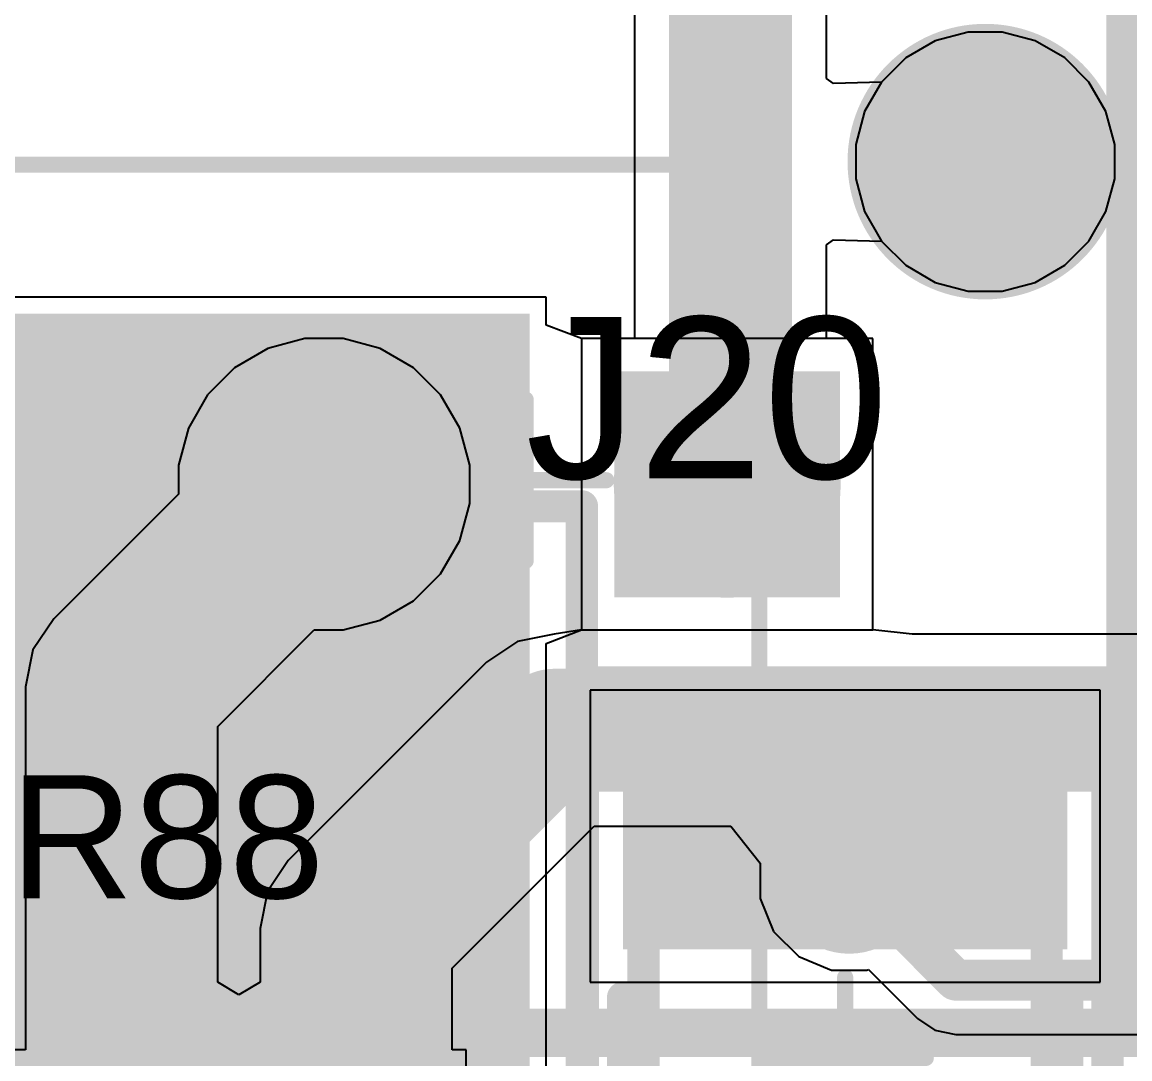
# Model space of a CAD drawing. Header units: inches. Extents: x 2.95 to 6.74, y 1.23 to 4.83.
# Drawn here: x 6.1921 to 6.4625, y 1.6638 to 1.9168 of the extents above; entities that cross this region are included whole.
import ezdxf

# ---------------------------------------------------------------- set-up
doc = ezdxf.new("R2010")
doc.units = ezdxf.units.IN
doc.header["$MEASUREMENT"] = 0
for name, color, linetype in [('Bottom 3D Body', 56, 'Continuous'), ('Bottom Assembly', 56, 'Continuous'), ('Bottom Component Center', 56, 'Continuous'), ('Bottom Courtyard', 56, 'Continuous'), ('Bottom Layer', 5, 'Continuous'), ('Bottom Overlay', 54, 'Continuous'), ('Bottom Paste', 16, 'Continuous'), ('Bottom Solder', 6, 'Continuous'), ('GND', 76, 'Continuous'), ('Mechanical 15', 56, 'Continuous'), ('Multi-Layer', 9, 'Continuous'), ('Pad Holes', 156, 'Continuous'), ('PWR', 16, 'Continuous'), ('Top 3D Body', 56, 'Continuous'), ('Top Assembly', 56, 'Continuous'), ('Top Component Center', 56, 'Continuous'), ('Top Courtyard', 56, 'Continuous'), ('Top Layer', 1, 'Continuous'), ('Top Overlay', 2, 'Continuous'), ('Top Paste', 8, 'Continuous'), ('Top Solder', 216, 'Continuous'), ('Via Holes', 16, 'Continuous')]:
    doc.layers.add(name, color=color, linetype=linetype)
doc.styles.add('Arial', font='', dxfattribs={"height": 0.2})
doc.styles.get('Arial').set_extended_font_data('Arial')

# ---------------------------------------------------------------- blocks, each defined once
blk = doc.blocks.new('FP_ESR03_IPC_B_18')
at = {"layer": 'Top Layer'}
for points in [[(-0.04748, 0.01796), (-0.00976, 0.01796), (-0.00976, -0.01796), (-0.04748, -0.01796)], [(0.00976, 0.01796), (0.04748, 0.01796), (0.04748, -0.01796), (0.00976, -0.01796)]]:
    blk.add_hatch(color=1, dxfattribs=at).paths.add_polyline_path(points)
at = {"layer": 'Top Paste'}
for points in [[(-0.04748, 0.01796), (-0.00976, 0.01796), (-0.00976, -0.01796), (-0.04748, -0.01796)], [(0.00976, 0.01796), (0.04748, 0.01796), (0.04748, -0.01796), (0.00976, -0.01796)]]:
    blk.add_hatch(color=8, dxfattribs=at).paths.add_polyline_path(points)
at = {"layer": 'Top Solder'}
for points in [[(-0.04748, 0.01796), (-0.00976, 0.01796), (-0.00976, -0.01796), (-0.04748, -0.01796)], [(0.00976, 0.01796), (0.04748, 0.01796), (0.04748, -0.01796), (0.00976, -0.01796)]]:
    blk.add_hatch(color=216, dxfattribs=at).paths.add_polyline_path(points)
at = {"layer": 'Top 3D Body'}
for points in [[(0.0315, 0.01575, 0.00787, 0.00787, 0), (-0.0315, 0.01575, 0.00787, 0.00787, 0)], [(-0.0315, 0.01575, 0.00787, 0.00787, 0), (-0.0315, -0.01575, 0.00787, 0.00787, 0)], [(0.0315, 0.01575, 0.00787, 0.00787, 0), (0.0315, -0.01575, 0.00787, 0.00787, 0)], [(0.0315, -0.01575, 0.00787, 0.00787, 0), (-0.0315, -0.01575, 0.00787, 0.00787, 0)]]:
    blk.add_lwpolyline(points, format="xyseb", dxfattribs=at)
for points in [[(-0.03346, 0.01575, 0.00394, 0.00394, 1), (-0.02953, 0.01575, 0.00394, 0.00394, 1)], [(-0.03346, 0.01575, 0.00394, 0.00394, 1), (-0.02953, 0.01575, 0.00394, 0.00394, 1)], [(0.02953, 0.01575, 0.00394, 0.00394, 1), (0.03346, 0.01575, 0.00394, 0.00394, 1)], [(0.02953, 0.01575, 0.00394, 0.00394, 1), (0.03346, 0.01575, 0.00394, 0.00394, 1)], [(-0.03346, -0.01575, 0.00394, 0.00394, 1), (-0.02953, -0.01575, 0.00394, 0.00394, 1)], [(-0.03346, -0.01575, 0.00394, 0.00394, 1), (-0.02953, -0.01575, 0.00394, 0.00394, 1)], [(0.02953, -0.01575, 0.00394, 0.00394, 1), (0.03346, -0.01575, 0.00394, 0.00394, 1)], [(0.02953, -0.01575, 0.00394, 0.00394, 1), (0.03346, -0.01575, 0.00394, 0.00394, 1)]]:
    blk.add_lwpolyline(points, format="xyseb", close=True, dxfattribs=at)
at = {"layer": 'Top Assembly'}
for points in [[(0.05733, 0.0278, 0.00787, 0.00787, 0), (-0.05733, 0.0278, 0.00787, 0.00787, 0)], [(-0.05733, 0.0278, 0.00787, 0.00787, 0), (-0.05733, -0.0278, 0.00787, 0.00787, 0)], [(0.05733, 0.0278, 0.00787, 0.00787, 0), (0.05733, -0.0278, 0.00787, 0.00787, 0)], [(0.05733, -0.0278, 0.00787, 0.00787, 0), (-0.05733, -0.0278, 0.00787, 0.00787, 0)]]:
    blk.add_lwpolyline(points, format="xyseb", dxfattribs=at)
for points in [[(-0.05929, 0.0278, 0.00394, 0.00394, 1), (-0.05536, 0.0278, 0.00394, 0.00394, 1)], [(-0.05929, 0.0278, 0.00394, 0.00394, 1), (-0.05536, 0.0278, 0.00394, 0.00394, 1)], [(0.05536, 0.0278, 0.00394, 0.00394, 1), (0.05929, 0.0278, 0.00394, 0.00394, 1)], [(0.05536, 0.0278, 0.00394, 0.00394, 1), (0.05929, 0.0278, 0.00394, 0.00394, 1)], [(-0.05929, -0.0278, 0.00394, 0.00394, 1), (-0.05536, -0.0278, 0.00394, 0.00394, 1)], [(-0.05929, -0.0278, 0.00394, 0.00394, 1), (-0.05536, -0.0278, 0.00394, 0.00394, 1)], [(0.05536, -0.0278, 0.00394, 0.00394, 1), (0.05929, -0.0278, 0.00394, 0.00394, 1)], [(0.05536, -0.0278, 0.00394, 0.00394, 1), (0.05929, -0.0278, 0.00394, 0.00394, 1)]]:
    blk.add_lwpolyline(points, format="xyseb", close=True, dxfattribs=at)
at = {"layer": 'Top Component Center'}
for points in [[(0, 0.01969, 0.00394, 0.00394, 0), (0, -0.01969, 0.00394, 0.00394, 0)], [(0.01969, 0, 0.00394, 0.00394, 0), (-0.01969, 0, 0.00394, 0.00394, 0)]]:
    blk.add_lwpolyline(points, format="xyseb", dxfattribs=at)
for points in [[(-0.00098, 0.01969, 0.00197, 0.00197, 1), (0.00098, 0.01969, 0.00197, 0.00197, 1)], [(-0.02067, 0, 0.00197, 0.00197, 1), (-0.0187, 0, 0.00197, 0.00197, 1)], [(0.0187, 0, 0.00197, 0.00197, 1), (0.02067, 0, 0.00197, 0.00197, 1)], [(-0.00098, -0.01969, 0.00197, 0.00197, 1), (0.00098, -0.01969, 0.00197, 0.00197, 1)]]:
    blk.add_lwpolyline(points, format="xyseb", close=True, dxfattribs=at)
at = {"layer": 'Top Courtyard'}
for points in [[(0.05733, 0.0278, 0.00787, 0.00787, 0), (-0.05733, 0.0278, 0.00787, 0.00787, 0)], [(-0.05733, 0.0278, 0.00787, 0.00787, 0), (-0.05733, -0.0278, 0.00787, 0.00787, 0)], [(0.05733, 0.0278, 0.00787, 0.00787, 0), (0.05733, -0.0278, 0.00787, 0.00787, 0)], [(0.05733, -0.0278, 0.00787, 0.00787, 0), (-0.05733, -0.0278, 0.00787, 0.00787, 0)]]:
    blk.add_lwpolyline(points, format="xyseb", dxfattribs=at)
for points in [[(-0.05929, 0.0278, 0.00394, 0.00394, 1), (-0.05536, 0.0278, 0.00394, 0.00394, 1)], [(-0.05929, 0.0278, 0.00394, 0.00394, 1), (-0.05536, 0.0278, 0.00394, 0.00394, 1)], [(0.05536, 0.0278, 0.00394, 0.00394, 1), (0.05929, 0.0278, 0.00394, 0.00394, 1)], [(0.05536, 0.0278, 0.00394, 0.00394, 1), (0.05929, 0.0278, 0.00394, 0.00394, 1)], [(-0.05929, -0.0278, 0.00394, 0.00394, 1), (-0.05536, -0.0278, 0.00394, 0.00394, 1)], [(-0.05929, -0.0278, 0.00394, 0.00394, 1), (-0.05536, -0.0278, 0.00394, 0.00394, 1)], [(0.05536, -0.0278, 0.00394, 0.00394, 1), (0.05929, -0.0278, 0.00394, 0.00394, 1)], [(0.05536, -0.0278, 0.00394, 0.00394, 1), (0.05929, -0.0278, 0.00394, 0.00394, 1)]]:
    blk.add_lwpolyline(points, format="xyseb", close=True, dxfattribs=at)
at = {"layer": 'Top Overlay'}
for points in [[(0.04748, 0.0337, 0.00787, 0.00787, 0), (-0.04748, 0.0337, 0.00787, 0.00787, 0)], [(0.04748, -0.0337, 0.00787, 0.00787, 0), (-0.04748, -0.0337, 0.00787, 0.00787, 0)]]:
    blk.add_lwpolyline(points, format="xyseb", dxfattribs=at)
for points in [[(-0.04945, 0.0337, 0.00394, 0.00394, 1), (-0.04551, 0.0337, 0.00394, 0.00394, 1)], [(0.04551, 0.0337, 0.00394, 0.00394, 1), (0.04945, 0.0337, 0.00394, 0.00394, 1)], [(-0.04945, -0.0337, 0.00394, 0.00394, 1), (-0.04551, -0.0337, 0.00394, 0.00394, 1)], [(0.04551, -0.0337, 0.00394, 0.00394, 1), (0.04945, -0.0337, 0.00394, 0.00394, 1)]]:
    blk.add_lwpolyline(points, format="xyseb", close=True, dxfattribs=at)
at = {"layer": 'Top Assembly', "style": 'Arial'}
blk.add_text('R88', height=0.03937, dxfattribs=at).set_placement((0, 0.00044))
blk = doc.blocks.new('FP_RMCF1210_IPC_B_B_20')
at = {"layer": 'Bottom Layer'}
for points in [[(-0.08179, 0.05423), (-0.02652, 0.05423), (-0.02652, -0.05423), (-0.08179, -0.05423)], [(0.02652, 0.05423), (0.08179, 0.05423), (0.08179, -0.05423), (0.02652, -0.05423)]]:
    blk.add_hatch(color=5, dxfattribs=at).paths.add_polyline_path(points)
at = {"layer": 'Bottom Paste'}
for points in [[(-0.08179, 0.05423), (-0.02652, 0.05423), (-0.02652, -0.05423), (-0.08179, -0.05423)], [(0.02652, 0.05423), (0.08179, 0.05423), (0.08179, -0.05423), (0.02652, -0.05423)]]:
    blk.add_hatch(color=16, dxfattribs=at).paths.add_polyline_path(points)
at = {"layer": 'Bottom Solder'}
for points in [[(-0.08179, 0.05423), (-0.02652, 0.05423), (-0.02652, -0.05423), (-0.08179, -0.05423)], [(0.02652, 0.05423), (0.08179, 0.05423), (0.08179, -0.05423), (0.02652, -0.05423)]]:
    blk.add_hatch(color=6, dxfattribs=at).paths.add_polyline_path(points)
at = {"layer": 'Bottom 3D Body'}
for points in [[(0.06299, 0.04921, 0.00787, 0.00787, 0), (-0.06299, 0.04921, 0.00787, 0.00787, 0)], [(-0.06299, -0.04921, 0.00787, 0.00787, 0), (-0.06299, 0.04921, 0.00787, 0.00787, 0)], [(0.06299, -0.04921, 0.00787, 0.00787, 0), (0.06299, 0.04921, 0.00787, 0.00787, 0)], [(0.06299, -0.04921, 0.00787, 0.00787, 0), (-0.06299, -0.04921, 0.00787, 0.00787, 0)]]:
    blk.add_lwpolyline(points, format="xyseb", dxfattribs=at)
for points in [[(-0.06496, 0.04921, 0.00394, 0.00394, 1), (-0.06102, 0.04921, 0.00394, 0.00394, 1)], [(-0.06496, 0.04921, 0.00394, 0.00394, 1), (-0.06102, 0.04921, 0.00394, 0.00394, 1)], [(0.06102, 0.04921, 0.00394, 0.00394, 1), (0.06496, 0.04921, 0.00394, 0.00394, 1)], [(0.06102, 0.04921, 0.00394, 0.00394, 1), (0.06496, 0.04921, 0.00394, 0.00394, 1)], [(-0.06496, -0.04921, 0.00394, 0.00394, 1), (-0.06102, -0.04921, 0.00394, 0.00394, 1)], [(-0.06496, -0.04921, 0.00394, 0.00394, 1), (-0.06102, -0.04921, 0.00394, 0.00394, 1)], [(0.06102, -0.04921, 0.00394, 0.00394, 1), (0.06496, -0.04921, 0.00394, 0.00394, 1)], [(0.06102, -0.04921, 0.00394, 0.00394, 1), (0.06496, -0.04921, 0.00394, 0.00394, 1)]]:
    blk.add_lwpolyline(points, format="xyseb", close=True, dxfattribs=at)
at = {"layer": 'Bottom Assembly'}
for points in [[(0.09163, 0.06407, 0.00787, 0.00787, 0), (-0.09163, 0.06407, 0.00787, 0.00787, 0)], [(-0.09163, -0.06407, 0.00787, 0.00787, 0), (-0.09163, 0.06407, 0.00787, 0.00787, 0)], [(0.09163, -0.06407, 0.00787, 0.00787, 0), (0.09163, 0.06407, 0.00787, 0.00787, 0)], [(0.09163, -0.06407, 0.00787, 0.00787, 0), (-0.09163, -0.06407, 0.00787, 0.00787, 0)]]:
    blk.add_lwpolyline(points, format="xyseb", dxfattribs=at)
for points in [[(-0.0936, 0.06407, 0.00394, 0.00394, 1), (-0.08966, 0.06407, 0.00394, 0.00394, 1)], [(-0.0936, 0.06407, 0.00394, 0.00394, 1), (-0.08966, 0.06407, 0.00394, 0.00394, 1)], [(0.08966, 0.06407, 0.00394, 0.00394, 1), (0.0936, 0.06407, 0.00394, 0.00394, 1)], [(0.08966, 0.06407, 0.00394, 0.00394, 1), (0.0936, 0.06407, 0.00394, 0.00394, 1)], [(-0.0936, -0.06407, 0.00394, 0.00394, 1), (-0.08966, -0.06407, 0.00394, 0.00394, 1)], [(-0.0936, -0.06407, 0.00394, 0.00394, 1), (-0.08966, -0.06407, 0.00394, 0.00394, 1)], [(0.08966, -0.06407, 0.00394, 0.00394, 1), (0.0936, -0.06407, 0.00394, 0.00394, 1)], [(0.08966, -0.06407, 0.00394, 0.00394, 1), (0.0936, -0.06407, 0.00394, 0.00394, 1)]]:
    blk.add_lwpolyline(points, format="xyseb", close=True, dxfattribs=at)
at = {"layer": 'Bottom Component Center'}
for points in [[(0, -0.01969, 0.00394, 0.00394, 0), (0, 0.01969, 0.00394, 0.00394, 0)], [(0.01969, 0, 0.00394, 0.00394, 0), (-0.01969, 0, 0.00394, 0.00394, 0)]]:
    blk.add_lwpolyline(points, format="xyseb", dxfattribs=at)
for points in [[(-0.00098, 0.01969, 0.00197, 0.00197, 1), (0.00098, 0.01969, 0.00197, 0.00197, 1)], [(-0.02067, 0, 0.00197, 0.00197, 1), (-0.0187, 0, 0.00197, 0.00197, 1)], [(0.0187, 0, 0.00197, 0.00197, 1), (0.02067, 0, 0.00197, 0.00197, 1)], [(-0.00098, -0.01969, 0.00197, 0.00197, 1), (0.00098, -0.01969, 0.00197, 0.00197, 1)]]:
    blk.add_lwpolyline(points, format="xyseb", close=True, dxfattribs=at)
at = {"layer": 'Bottom Courtyard'}
for points in [[(0.09163, 0.06407, 0.00787, 0.00787, 0), (-0.09163, 0.06407, 0.00787, 0.00787, 0)], [(-0.09163, -0.06407, 0.00787, 0.00787, 0), (-0.09163, 0.06407, 0.00787, 0.00787, 0)], [(0.09163, -0.06407, 0.00787, 0.00787, 0), (0.09163, 0.06407, 0.00787, 0.00787, 0)], [(0.09163, -0.06407, 0.00787, 0.00787, 0), (-0.09163, -0.06407, 0.00787, 0.00787, 0)]]:
    blk.add_lwpolyline(points, format="xyseb", dxfattribs=at)
for points in [[(-0.0936, 0.06407, 0.00394, 0.00394, 1), (-0.08966, 0.06407, 0.00394, 0.00394, 1)], [(-0.0936, 0.06407, 0.00394, 0.00394, 1), (-0.08966, 0.06407, 0.00394, 0.00394, 1)], [(0.08966, 0.06407, 0.00394, 0.00394, 1), (0.0936, 0.06407, 0.00394, 0.00394, 1)], [(0.08966, 0.06407, 0.00394, 0.00394, 1), (0.0936, 0.06407, 0.00394, 0.00394, 1)], [(-0.0936, -0.06407, 0.00394, 0.00394, 1), (-0.08966, -0.06407, 0.00394, 0.00394, 1)], [(-0.0936, -0.06407, 0.00394, 0.00394, 1), (-0.08966, -0.06407, 0.00394, 0.00394, 1)], [(0.08966, -0.06407, 0.00394, 0.00394, 1), (0.0936, -0.06407, 0.00394, 0.00394, 1)], [(0.08966, -0.06407, 0.00394, 0.00394, 1), (0.0936, -0.06407, 0.00394, 0.00394, 1)]]:
    blk.add_lwpolyline(points, format="xyseb", close=True, dxfattribs=at)
at = {"layer": 'Bottom Overlay'}
for points in [[(0.01471, 0.05423, 0.00787, 0.00787, 0), (-0.01471, 0.05423, 0.00787, 0.00787, 0)], [(0.01471, -0.05423, 0.00787, 0.00787, 0), (-0.01471, -0.05423, 0.00787, 0.00787, 0)]]:
    blk.add_lwpolyline(points, format="xyseb", dxfattribs=at)
for points in [[(-0.01668, 0.05423, 0.00394, 0.00394, 1), (-0.01275, 0.05423, 0.00394, 0.00394, 1)], [(0.01275, 0.05423, 0.00394, 0.00394, 1), (0.01668, 0.05423, 0.00394, 0.00394, 1)], [(-0.01668, -0.05423, 0.00394, 0.00394, 1), (-0.01275, -0.05423, 0.00394, 0.00394, 1)], [(0.01275, -0.05423, 0.00394, 0.00394, 1), (0.01668, -0.05423, 0.00394, 0.00394, 1)]]:
    blk.add_lwpolyline(points, format="xyseb", close=True, dxfattribs=at)
blk = doc.blocks.new('SQD30N0520L_GE3_B_89')
at = {"layer": 'Bottom Layer'}
blk.add_hatch(color=5, dxfattribs=at).paths.add_polyline_path([(0.11201, -0.17669), (0.11201, -0.42), (-0.11201, -0.42), (-0.11201, -0.17669)])
at = {"layer": 'Bottom Paste'}
blk.add_hatch(color=16, dxfattribs=at).paths.add_polyline_path([(0.11201, -0.17669), (0.11201, -0.42), (-0.11201, -0.42), (-0.11201, -0.17669)])
at = {"layer": 'Bottom Solder'}
blk.add_hatch(color=6, dxfattribs=at).paths.add_polyline_path([(0.11601, -0.17269), (0.11601, -0.424), (-0.11601, -0.424), (-0.11601, -0.17269)])
at = {"layer": 'Bottom 3D Body'}
for points in [[(-0.12874, -0.13701, 0.00787, 0.00787, 0), (-0.12874, -0.37697, 0.00787, 0.00787, 0)], [(0.12874, -0.37697, 0.00787, 0.00787, 0), (-0.12874, -0.37697, 0.00787, 0.00787, 0)]]:
    blk.add_lwpolyline(points, format="xyseb", dxfattribs=at)
blk.add_lwpolyline([(-0.13071, -0.37697, 0.00394, 0.00394, 1), (-0.12677, -0.37697, 0.00394, 0.00394, 1)], format="xyseb", close=True, dxfattribs=at)
blk.add_lwpolyline([(-0.13071, -0.37697, 0.00394, 0.00394, 1), (-0.12677, -0.37697, 0.00394, 0.00394, 1)], format="xyseb", close=True, dxfattribs=at)
at = {"layer": 'Mechanical 15'}
for points in [[(-0.17205, 0.08346, 0.00394, 0.00394, 0), (-0.17205, -0.46035, 0.00394, 0.00394, 0)], [(0.17205, -0.46035, 0.00394, 0.00394, 0), (-0.17205, -0.46035, 0.00394, 0.00394, 0)]]:
    blk.add_lwpolyline(points, format="xyseb", dxfattribs=at)
blk.add_lwpolyline([(-0.17303, -0.46035, 0.00197, 0.00197, 1), (-0.17106, -0.46035, 0.00197, 0.00197, 1)], format="xyseb", close=True, dxfattribs=at)
blk.add_lwpolyline([(-0.17303, -0.46035, 0.00197, 0.00197, 1), (-0.17106, -0.46035, 0.00197, 0.00197, 1)], format="xyseb", close=True, dxfattribs=at)
blk = doc.blocks.new('FP_BH2B_XH_2_LF_SN_MFG_95')
at = {"layer": 'Bottom Layer'}
h = blk.add_hatch(color=5, dxfattribs=at)
edge = h.paths.add_edge_path()
edge.add_arc((0.1122, 0.07776), 0.02362, 0, 360)
h = blk.add_hatch(color=5, dxfattribs=at)
edge = h.paths.add_edge_path()
edge.add_arc((-0.04921, -0.00098), 0.02756, 0, 360)
blk.add_hatch(color=5, dxfattribs=at).paths.add_polyline_path([(0.02165, 0.02657), (0.07677, 0.02657), (0.07677, -0.02854), (0.02165, -0.02854)])
at = {"layer": 'Bottom Solder'}
h = blk.add_hatch(color=6, dxfattribs=at)
edge = h.paths.add_edge_path()
edge.add_arc((0.1122, 0.07776), 0.02362, 0, 360)
h = blk.add_hatch(color=6, dxfattribs=at)
edge = h.paths.add_edge_path()
edge.add_arc((-0.04921, -0.00098), 0.02756, 0, 360)
blk.add_hatch(color=6, dxfattribs=at).paths.add_polyline_path([(0.02165, 0.02657), (0.07677, 0.02657), (0.07677, -0.02854), (0.02165, -0.02854)])
at = {"layer": 'GND'}
h = blk.add_hatch(color=76, dxfattribs=at)
edge = h.paths.add_edge_path()
edge.add_arc((0.1122, 0.07776), 0.03362, 0, 360)
h = blk.add_hatch(color=76, dxfattribs=at)
edge = h.paths.add_edge_path()
edge.add_arc((-0.04921, -0.00098), 0.02772, 0, 360)
h = blk.add_hatch(color=76, dxfattribs=at)
edge = h.paths.add_edge_path()
edge.add_arc((0.04921, -0.00098), 0.02772, 0, 360)
at = {"layer": 'Multi-Layer'}
h = blk.add_hatch(color=9, dxfattribs=at)
edge = h.paths.add_edge_path()
edge.add_arc((0.1122, 0.07776), 0.02362, 0, 360)
h = blk.add_hatch(color=9, dxfattribs=at)
edge = h.paths.add_edge_path()
edge.add_arc((-0.04921, -0.00098), 0.02756, 0, 360)
blk.add_hatch(color=9, dxfattribs=at).paths.add_polyline_path([(0.02165, 0.02657), (0.07677, 0.02657), (0.07677, -0.02854), (0.02165, -0.02854)])
at = {"layer": 'Pad Holes'}
h = blk.add_hatch(color=7, dxfattribs=at)
edge = h.paths.add_edge_path()
edge.add_arc((0.1122, 0.07776), 0.02362, 0, 360)
h = blk.add_hatch(color=7, dxfattribs=at)
edge = h.paths.add_edge_path()
edge.add_arc((-0.04921, -0.00098), 0.01772, 0, 360)
h = blk.add_hatch(color=7, dxfattribs=at)
edge = h.paths.add_edge_path()
edge.add_arc((0.04921, -0.00098), 0.01772, 0, 360)
at = {"layer": 'PWR'}
h = blk.add_hatch(color=16, dxfattribs=at)
edge = h.paths.add_edge_path()
edge.add_arc((0.1122, 0.07776), 0.03362, 0, 360)
h = blk.add_hatch(color=16, dxfattribs=at)
edge = h.paths.add_edge_path()
edge.add_arc((-0.04921, -0.00098), 0.02772, 0, 360)
h = blk.add_hatch(color=16, dxfattribs=at)
edge = h.paths.add_edge_path()
edge.add_arc((0.04921, -0.00098), 0.02772, 0, 360)
at = {"layer": 'Top Layer'}
h = blk.add_hatch(color=1, dxfattribs=at)
edge = h.paths.add_edge_path()
edge.add_arc((0.1122, 0.07776), 0.02362, 0, 360)
h = blk.add_hatch(color=1, dxfattribs=at)
edge = h.paths.add_edge_path()
edge.add_arc((-0.04921, -0.00098), 0.02756, 0, 360)
blk.add_hatch(color=1, dxfattribs=at).paths.add_polyline_path([(0.02165, 0.02657), (0.07677, 0.02657), (0.07677, -0.02854), (0.02165, -0.02854)])
at = {"layer": 'Top Solder'}
h = blk.add_hatch(color=216, dxfattribs=at)
edge = h.paths.add_edge_path()
edge.add_arc((0.1122, 0.07776), 0.02362, 0, 360)
h = blk.add_hatch(color=216, dxfattribs=at)
edge = h.paths.add_edge_path()
edge.add_arc((-0.04921, -0.00098), 0.02756, 0, 360)
blk.add_hatch(color=216, dxfattribs=at).paths.add_polyline_path([(0.02165, 0.02657), (0.07677, 0.02657), (0.07677, -0.02854), (0.02165, -0.02854)])
at = {"layer": 'Top 3D Body'}
for points in [[(0.14567, -0.13287, 0.00787, 0.00787, 0), (0.14567, 0.13287, 0.00787, 0.00787, 0)], [(-0.14567, -0.13287, 0.00787, 0.00787, 0), (0.14567, -0.13287, 0.00787, 0.00787, 0)]]:
    blk.add_lwpolyline(points, format="xyseb", dxfattribs=at)
blk.add_lwpolyline([(0.1437, -0.13287, 0.00394, 0.00394, 1), (0.14764, -0.13287, 0.00394, 0.00394, 1)], format="xyseb", close=True, dxfattribs=at)
blk.add_lwpolyline([(0.1437, -0.13287, 0.00394, 0.00394, 1), (0.14764, -0.13287, 0.00394, 0.00394, 1)], format="xyseb", close=True, dxfattribs=at)
at = {"layer": 'Top Assembly'}
for points in [[(0.14961, -0.13681, 0.00787, 0.00787, 0), (0.14961, 0.13681, 0.00787, 0.00787, 0)], [(-0.14961, -0.13681, 0.00787, 0.00787, 0), (0.14961, -0.13681, 0.00787, 0.00787, 0)]]:
    blk.add_lwpolyline(points, format="xyseb", dxfattribs=at)
blk.add_lwpolyline([(0.14764, -0.13681, 0.00394, 0.00394, 1), (0.15157, -0.13681, 0.00394, 0.00394, 1)], format="xyseb", close=True, dxfattribs=at)
blk.add_lwpolyline([(0.14764, -0.13681, 0.00394, 0.00394, 1), (0.15157, -0.13681, 0.00394, 0.00394, 1)], format="xyseb", close=True, dxfattribs=at)
at = {"layer": 'Top Component Center'}
for points in [[(0, -0.01969, 0.00394, 0.00394, 0), (0, 0.01969, 0.00394, 0.00394, 0)], [(-0.01969, 0, 0.00394, 0.00394, 0), (0.01969, 0, 0.00394, 0.00394, 0)]]:
    blk.add_lwpolyline(points, format="xyseb", dxfattribs=at)
for points in [[(-0.00098, 0.01969, 0.00197, 0.00197, 1), (0.00098, 0.01969, 0.00197, 0.00197, 1)], [(-0.02067, 0, 0.00197, 0.00197, 1), (-0.0187, 0, 0.00197, 0.00197, 1)], [(0.0187, 0, 0.00197, 0.00197, 1), (0.02067, 0, 0.00197, 0.00197, 1)], [(-0.00098, -0.01969, 0.00197, 0.00197, 1), (0.00098, -0.01969, 0.00197, 0.00197, 1)]]:
    blk.add_lwpolyline(points, format="xyseb", close=True, dxfattribs=at)
at = {"layer": 'Top Courtyard'}
for points in [[(0.14961, -0.13681, 0.00787, 0.00787, 0), (0.14961, 0.13681, 0.00787, 0.00787, 0)], [(-0.14961, -0.13681, 0.00787, 0.00787, 0), (0.14961, -0.13681, 0.00787, 0.00787, 0)]]:
    blk.add_lwpolyline(points, format="xyseb", dxfattribs=at)
blk.add_lwpolyline([(0.14764, -0.13681, 0.00394, 0.00394, 1), (0.15157, -0.13681, 0.00394, 0.00394, 1)], format="xyseb", close=True, dxfattribs=at)
blk.add_lwpolyline([(0.14764, -0.13681, 0.00394, 0.00394, 1), (0.15157, -0.13681, 0.00394, 0.00394, 1)], format="xyseb", close=True, dxfattribs=at)
at = {"layer": 'Top Overlay'}
for points in [[(0.14567, -0.13287, 0.00787, 0.00787, 0), (0.14567, 0.03937, 0.00787, 0.00787, 0)], [(-0.14567, -0.13287, 0.00787, 0.00787, 0), (0.14567, -0.13287, 0.00787, 0.00787, 0)]]:
    blk.add_lwpolyline(points, format="xyseb", dxfattribs=at)
for points in [[(0.1437, 0.03937, 0.00394, 0.00394, 1), (0.14764, 0.03937, 0.00394, 0.00394, 1)], [(0.1437, -0.13287, 0.00394, 0.00394, 1), (0.14764, -0.13287, 0.00394, 0.00394, 1)], [(0.1437, -0.13287, 0.00394, 0.00394, 1), (0.14764, -0.13287, 0.00394, 0.00394, 1)]]:
    blk.add_lwpolyline(points, format="xyseb", close=True, dxfattribs=at)
at = {"layer": 'Top Assembly', "style": 'Arial'}
blk.add_text('J20', height=0.03937, dxfattribs=at).set_placement((-0.00007, 0.00044))

msp = doc.modelspace()

# ---------------------------------------------------------------- hatches: boundary and pattern name
at = {"layer": 'Bottom Layer'}
h = msp.add_hatch(color=5, dxfattribs=at)
edge = h.paths.add_edge_path()
edge.add_arc((6.394, 1.70722), 0.01378, 0, 360)
at = {"layer": 'Bottom Solder'}
h = msp.add_hatch(color=6, dxfattribs=at)
edge = h.paths.add_edge_path()
edge.add_arc((6.394, 1.70722), 0.01778, 0, 360)
at = {"layer": 'GND'}
h = msp.add_hatch(color=76, dxfattribs=at)
edge = h.paths.add_edge_path()
edge.add_arc((6.394, 1.70722), 0.01591, 0, 360)
at = {"layer": 'PWR'}
h = msp.add_hatch(color=16, dxfattribs=at)
edge = h.paths.add_edge_path()
edge.add_arc((6.394, 1.70722), 0.01591, 0, 360)
at = {"layer": 'Top Layer'}
h = msp.add_hatch(color=1, dxfattribs=at)
edge = h.paths.add_edge_path()
edge.add_arc((6.394, 1.70722), 0.01378, 0, 360)
at = {"layer": 'Top Solder'}
h = msp.add_hatch(color=216, dxfattribs=at)
edge = h.paths.add_edge_path()
edge.add_arc((6.394, 1.70722), 0.01778, 0, 360)
at = {"layer": 'Via Holes'}
h = msp.add_hatch(color=7, dxfattribs=at)
edge = h.paths.add_edge_path()
edge.add_arc((6.394, 1.70722), 0.00591, 0, 360)

# ---------------------------------------------------------------- linework, layer by layer
at = {"layer": 'Bottom Layer'}
for p, q in [((6.415, 1.91222), (6.40779, 1.90806)), ((6.42304, 1.91438), (6.415, 1.91222)), ((6.43137, 1.91438), (6.42304, 1.91438)), ((6.43941, 1.91222), (6.43137, 1.91438)), ((6.44662, 1.90806), (6.43941, 1.91222)), ((6.40779, 1.90806), (6.4019, 1.90217)), ((6.45251, 1.90217), (6.44662, 1.90806)), ((6.4019, 1.90217), (6.39774, 1.89496)), ((6.45667, 1.89496), (6.45251, 1.90217)), ((6.39774, 1.89496), (6.39558, 1.88692)), ((6.45883, 1.88692), (6.45667, 1.89496)), ((6.39558, 1.88692), (6.39558, 1.87859)), ((6.45883, 1.87859), (6.45883, 1.88692)), ((6.39558, 1.87859), (6.39774, 1.87055)), ((6.45667, 1.87055), (6.45883, 1.87859)), ((6.39774, 1.87055), (6.4019, 1.86334)), ((6.45251, 1.86334), (6.45667, 1.87055)), ((6.4019, 1.86334), (6.40779, 1.85745)), ((6.44662, 1.85745), (6.45251, 1.86334)), ((6.40779, 1.85745), (6.415, 1.85329)), ((6.43941, 1.85329), (6.44662, 1.85745)), ((6.415, 1.85329), (6.42304, 1.85113)), ((6.43137, 1.85113), (6.43941, 1.85329)), ((6.42304, 1.85113), (6.43137, 1.85113)), ((6.32001, 1.84965), (6.10728, 1.84965)), ((6.32001, 1.84284), (6.32001, 1.84965)), ((6.32865, 1.83957), (6.32001, 1.84284)), ((6.33001, 1.83957), (6.32865, 1.83957)), ((6.39977, 1.83957), (6.33001, 1.83957)), ((6.39977, 1.76846), (6.39977, 1.83957)), ((6.32001, 1.76519), (6.32865, 1.76846)), ((6.32865, 1.76846), (6.33001, 1.76846)), ((6.33001, 1.76846), (6.39977, 1.76846)), ((6.32001, 1.59035), (6.32001, 1.76519)), ((6.45523, 1.75379), (6.33077, 1.75379)), ((6.33077, 1.75379), (6.33077, 1.68253)), ((6.45523, 1.68253), (6.45523, 1.75379)), ((6.33077, 1.68253), (6.45523, 1.68253))]:
    msp.add_line(p, q, dxfattribs=at)
for points in [[(6.2, 1.73823, 0.01, 0.01, 0), (6.26579, 1.80402, 0.01, 0.01, 0)], [(6.2, 1.72, 0.01, 0.01, 0), (6.2, 1.73823, 0.01, 0.01, 0)], [(6.393, 1.71816, 0.01, 0.01, 0), (6.394, 1.71716, 0.01, 0.01, 0)], [(6.394, 1.70722, 0.01, 0.01, 0), (6.394, 1.71716, 0.01, 0.01, 0)]]:
    msp.add_lwpolyline(points, format="xyseb", dxfattribs=at)
for points in [[(6.26329, 1.80402, 0.005, 0.005, 1), (6.26829, 1.80402, 0.005, 0.005, 1)], [(6.1975, 1.73823, 0.005, 0.005, 1), (6.2025, 1.73823, 0.005, 0.005, 1)], [(6.1975, 1.73823, 0.005, 0.005, 1), (6.2025, 1.73823, 0.005, 0.005, 1)], [(6.1975, 1.72, 0.005, 0.005, 1), (6.2025, 1.72, 0.005, 0.005, 1)], [(6.3905, 1.71816, 0.005, 0.005, 1), (6.3955, 1.71816, 0.005, 0.005, 1)], [(6.3915, 1.71716, 0.005, 0.005, 1), (6.3965, 1.71716, 0.005, 0.005, 1)], [(6.3915, 1.71716, 0.005, 0.005, 1), (6.3965, 1.71716, 0.005, 0.005, 1)], [(6.3915, 1.70722, 0.005, 0.005, 1), (6.3965, 1.70722, 0.005, 0.005, 1)]]:
    msp.add_lwpolyline(points, format="xyseb", close=True, dxfattribs=at)
at = {"layer": 'Top Layer'}
for p, q in [((6.34158, 1.94337), (6.34158, 1.83957)), ((6.38848, 1.90308), (6.38848, 1.94337)), ((6.415, 1.91222), (6.40779, 1.90806)), ((6.42304, 1.91438), (6.415, 1.91222)), ((6.43137, 1.91438), (6.42304, 1.91438)), ((6.43941, 1.91222), (6.43137, 1.91438)), ((6.44662, 1.90806), (6.43941, 1.91222)), ((6.40779, 1.90806), (6.4019, 1.90217)), ((6.45251, 1.90217), (6.44662, 1.90806)), ((6.39016, 1.90183), (6.38848, 1.90308)), ((6.4019, 1.90217), (6.39016, 1.90183)), ((6.45667, 1.89496), (6.45251, 1.90217)), ((6.45883, 1.88692), (6.45667, 1.89496)), ((6.45883, 1.87859), (6.45883, 1.88692)), ((6.45667, 1.87055), (6.45883, 1.87859)), ((6.45251, 1.86334), (6.45667, 1.87055)), ((6.38848, 1.86243), (6.39016, 1.86368)), ((6.39016, 1.86368), (6.4019, 1.86334)), ((6.4019, 1.86334), (6.40779, 1.85745)), ((6.44662, 1.85745), (6.45251, 1.86334)), ((6.38848, 1.83957), (6.38848, 1.86243)), ((6.40779, 1.85745), (6.415, 1.85329)), ((6.43941, 1.85329), (6.44662, 1.85745)), ((6.415, 1.85329), (6.42304, 1.85113)), ((6.43137, 1.85113), (6.43941, 1.85329)), ((6.42304, 1.85113), (6.43137, 1.85113)), ((6.26111, 1.83957), (6.25206, 1.83715)), ((6.27047, 1.83957), (6.26111, 1.83957)), ((6.27951, 1.83715), (6.27047, 1.83957)), ((6.34158, 1.83957), (6.32865, 1.83957)), ((6.32865, 1.83957), (6.32865, 1.76846)), ((6.39977, 1.83957), (6.38848, 1.83957)), ((6.39977, 1.76846), (6.39977, 1.83957)), ((6.25206, 1.83715), (6.24395, 1.83247)), ((6.28762, 1.83247), (6.27951, 1.83715)), ((6.24395, 1.83247), (6.23733, 1.82585)), ((6.29424, 1.82585), (6.28762, 1.83247)), ((6.23733, 1.82585), (6.23265, 1.81774)), ((6.29892, 1.81774), (6.29424, 1.82585)), ((6.23265, 1.81774), (6.23023, 1.8087)), ((6.30135, 1.8087), (6.29892, 1.81774)), ((6.23023, 1.8087), (6.23023, 1.80162)), ((6.30135, 1.79933), (6.30135, 1.8087)), ((6.23023, 1.80162), (6.1998, 1.77119)), ((6.29892, 1.79029), (6.30135, 1.79933)), ((6.29424, 1.78218), (6.29892, 1.79029)), ((6.28762, 1.77556), (6.29424, 1.78218)), ((6.27951, 1.77088), (6.28762, 1.77556)), ((6.1998, 1.77119), (6.19471, 1.76358)), ((6.27047, 1.76846), (6.27951, 1.77088)), ((6.23983, 1.74489), (6.26339, 1.76846)), ((6.26339, 1.76846), (6.27047, 1.76846)), ((6.32199, 1.76745), (6.31302, 1.76566)), ((6.32865, 1.76846), (6.32199, 1.76745)), ((6.40935, 1.76745), (6.39977, 1.76846)), ((6.5055, 1.76745), (6.40935, 1.76745)), ((6.19471, 1.76358), (6.19293, 1.75461)), ((6.31302, 1.76566), (6.30541, 1.76058)), ((6.30541, 1.76058), (6.25704, 1.7122)), ((6.19293, 1.75461), (6.19293, 1.66596)), ((6.23983, 1.68247), (6.23983, 1.74489)), ((6.29707, 1.68591), (6.33171, 1.72054)), ((6.33171, 1.72054), (6.36512, 1.72054)), ((6.36512, 1.72054), (6.37222, 1.71155)), ((6.25704, 1.7122), (6.25196, 1.7046)), ((6.37222, 1.71155), (6.37222, 1.70288)), ((6.25196, 1.7046), (6.25017, 1.69562)), ((6.37222, 1.70288), (6.37554, 1.69488)), ((6.25017, 1.69562), (6.25017, 1.68247)), ((6.37554, 1.69488), (6.38166, 1.68875)), ((6.38166, 1.68875), (6.38967, 1.68544)), ((6.29707, 1.66596), (6.29707, 1.68591)), ((6.38967, 1.68544), (6.39833, 1.68544)), ((6.39833, 1.68544), (6.39868, 1.68558)), ((6.39868, 1.68558), (6.41063, 1.67363)), ((6.245, 1.67941), (6.23983, 1.68247)), ((6.25017, 1.68247), (6.245, 1.67941)), ((6.41063, 1.67363), (6.41493, 1.67075)), ((6.41493, 1.67075), (6.42, 1.66975)), ((6.42, 1.66975), (6.62, 1.66975)), ((6.19293, 1.66596), (6.18952, 1.66596)), ((6.30048, 1.66596), (6.29707, 1.66596)), ((6.30048, 1.61404), (6.30048, 1.66596))]:
    msp.add_line(p, q, dxfattribs=at)
for points in [[(6.36503, 1.80483, 0.03, 0.03, 0), (6.36503, 1.98421, 0.03, 0.03, 0)], [(6.21638, 1.75461, 0.03, 0.03, 0), (6.26579, 1.80402, 0.03, 0.03, 0)], [(6.36421, 1.80402, 0.01, 0.01, 0), (6.36503, 1.80483, 0.01, 0.01, 0)], [(6.21638, 1.64, 0.03, 0.03, 0), (6.21638, 1.75461, 0.03, 0.03, 0)], [(6.27362, 1.69562, 0.03, 0.03, 0), (6.32199, 1.74399, 0.03, 0.03, 0)], [(6.32199, 1.74399, 0.03, 0.03, 0), (6.5285, 1.74399, 0.03, 0.03, 0)], [(6.394, 1.705, 0.01, 0.01, 0), (6.394, 1.70722, 0.01, 0.01, 0)], [(6.27362, 1.64, 0.03, 0.03, 0), (6.27362, 1.69562, 0.03, 0.03, 0)], [(6.394, 1.705, 0.01, 0.01, 0), (6.398, 1.705, 0.01, 0.01, 0)], [(6.398, 1.705, 0.01, 0.01, 0), (6.42, 1.683, 0.01, 0.01, 0)], [(6.42, 1.683, 0.01, 0.01, 0), (6.62, 1.683, 0.01, 0.01, 0)]]:
    msp.add_lwpolyline(points, format="xyseb", dxfattribs=at)
for points in [[(6.25829, 1.80402, 0.015, 0.015, 1), (6.27329, 1.80402, 0.015, 0.015, 1)], [(6.35753, 1.80483, 0.015, 0.015, 1), (6.37253, 1.80483, 0.015, 0.015, 1)], [(6.36253, 1.80483, 0.005, 0.005, 1), (6.36753, 1.80483, 0.005, 0.005, 1)], [(6.36171, 1.80402, 0.005, 0.005, 1), (6.36671, 1.80402, 0.005, 0.005, 1)], [(6.20888, 1.75461, 0.015, 0.015, 1), (6.22388, 1.75461, 0.015, 0.015, 1)], [(6.20888, 1.75461, 0.015, 0.015, 1), (6.22388, 1.75461, 0.015, 0.015, 1)], [(6.31449, 1.74399, 0.015, 0.015, 1), (6.32949, 1.74399, 0.015, 0.015, 1)], [(6.31449, 1.74399, 0.015, 0.015, 1), (6.32949, 1.74399, 0.015, 0.015, 1)], [(6.3915, 1.70722, 0.005, 0.005, 1), (6.3965, 1.70722, 0.005, 0.005, 1)], [(6.26612, 1.69562, 0.015, 0.015, 1), (6.28112, 1.69562, 0.015, 0.015, 1)], [(6.26612, 1.69562, 0.015, 0.015, 1), (6.28112, 1.69562, 0.015, 0.015, 1)], [(6.3915, 1.705, 0.005, 0.005, 1), (6.3965, 1.705, 0.005, 0.005, 1)], [(6.3915, 1.705, 0.005, 0.005, 1), (6.3965, 1.705, 0.005, 0.005, 1)], [(6.3955, 1.705, 0.005, 0.005, 1), (6.4005, 1.705, 0.005, 0.005, 1)], [(6.3955, 1.705, 0.005, 0.005, 1), (6.4005, 1.705, 0.005, 0.005, 1)], [(6.4175, 1.683, 0.005, 0.005, 1), (6.4225, 1.683, 0.005, 0.005, 1)], [(6.4175, 1.683, 0.005, 0.005, 1), (6.4225, 1.683, 0.005, 0.005, 1)]]:
    msp.add_lwpolyline(points, format="xyseb", close=True, dxfattribs=at)

# ---------------------------------------------------------------- block references
msp.add_blockref('FP_BH2B_XH_2_LF_SN_MFG_95', (6.315, 1.805))
for name, p, rotation in [('SQD30N0520L_GE3_B_89', (6.2, 1.42165), 180), ('FP_RMCF1210_IPC_B_B_20', (6.393, 1.664), 270), ('FP_ESR03_IPC_B_18', (6.245, 1.64), 180)]:
    msp.add_blockref(name, p, dxfattribs=dict(rotation=rotation))

# ---------------------------------------------------------------- texts
at = {"layer": 'Top Overlay', "style": 'Arial'}
msp.add_text('R88', height=0.03, dxfattribs=at).set_placement((6.189, 1.703))

doc.saveas('drawing.dxf')
